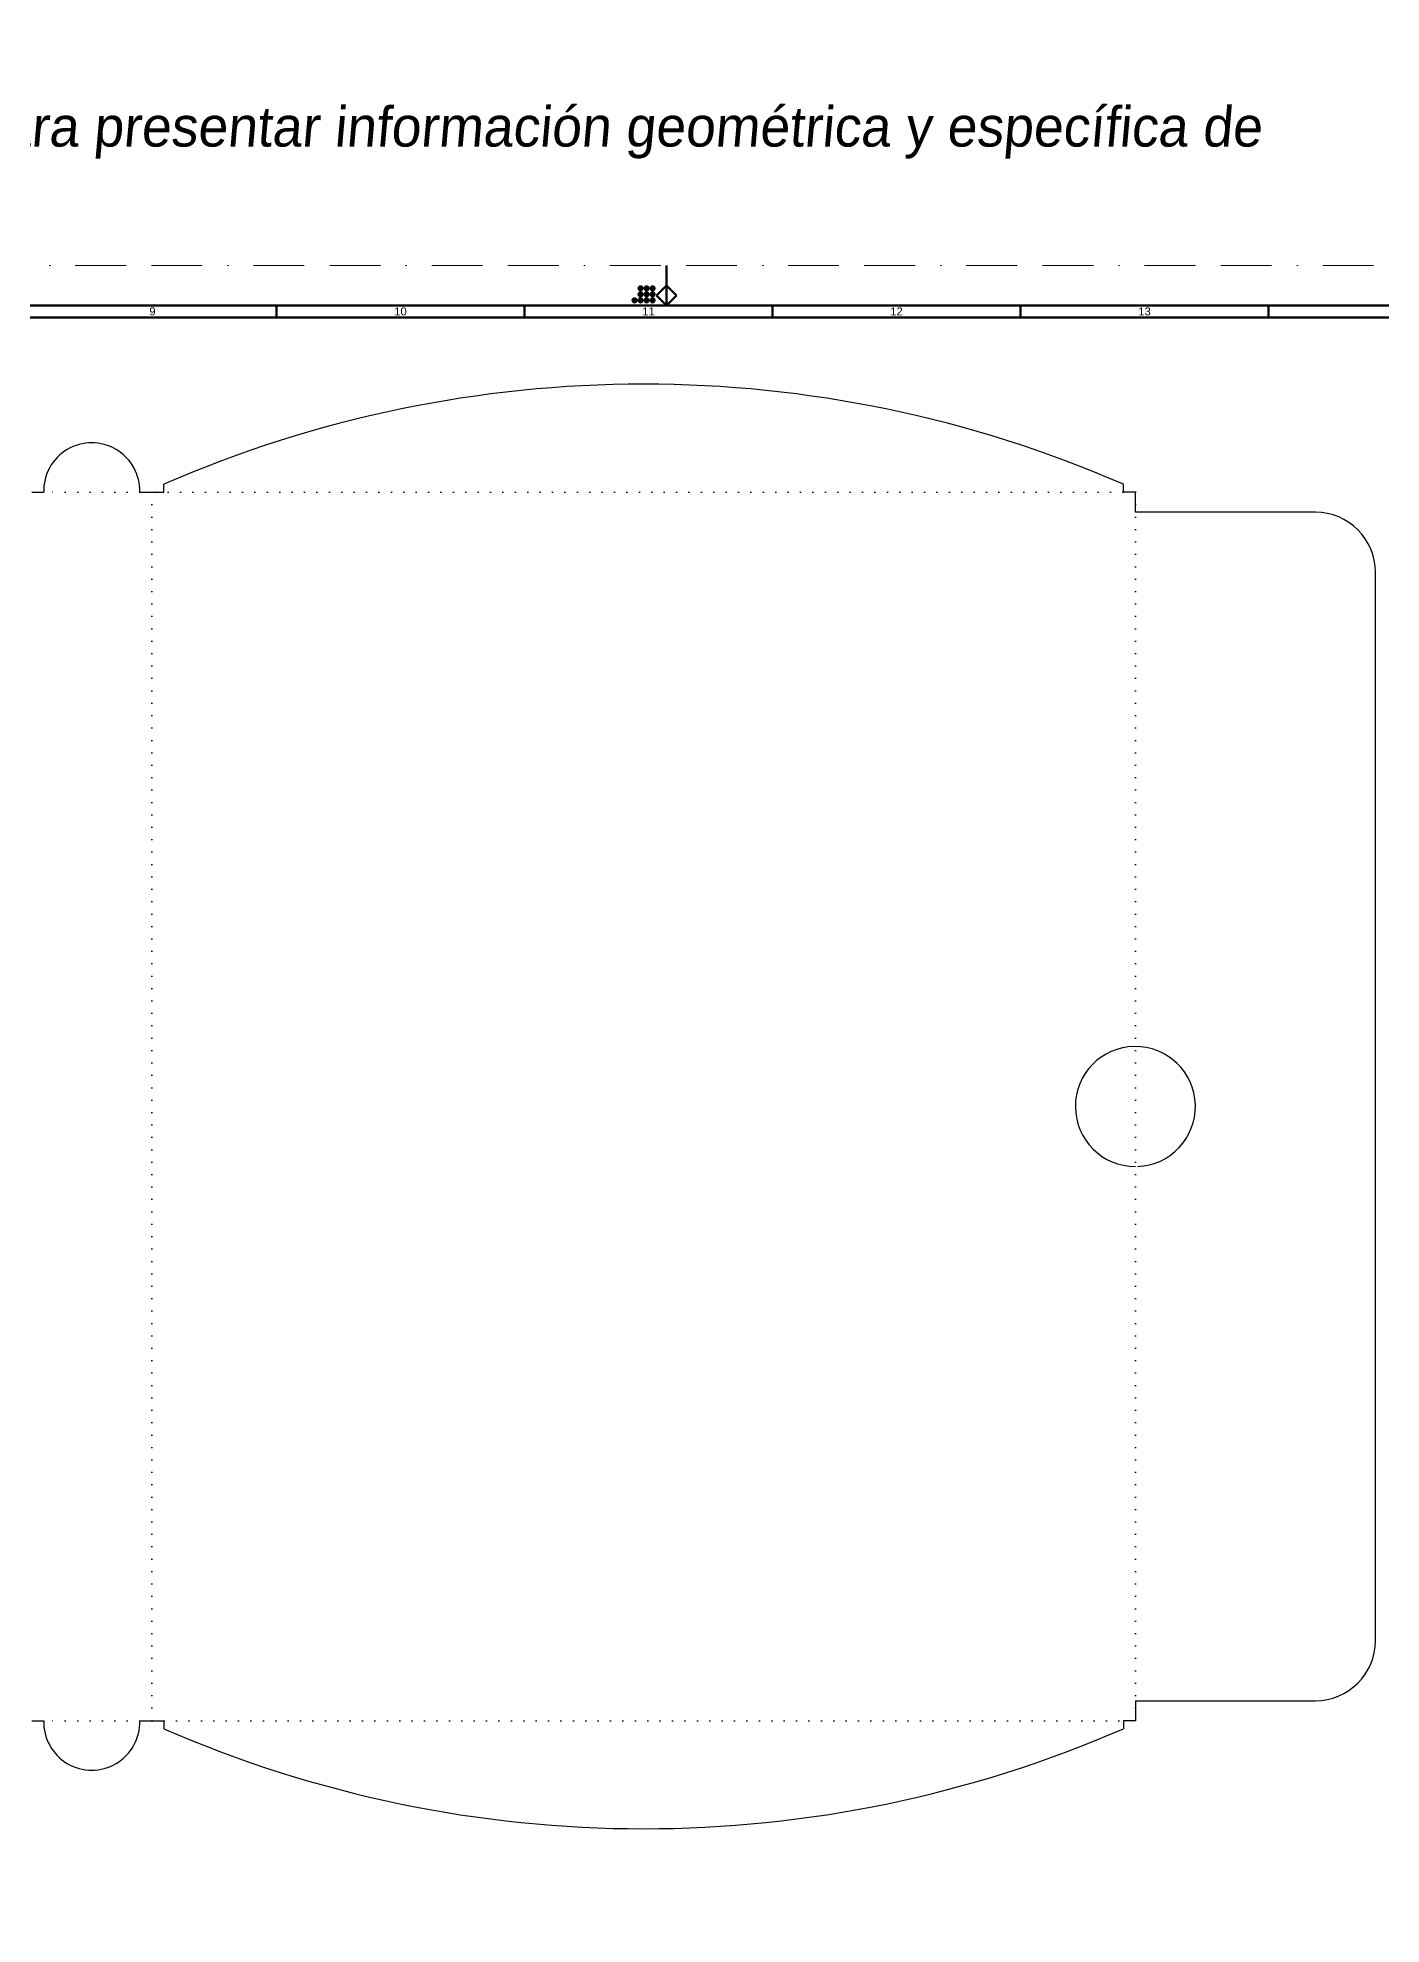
# Paper-space layout 'Dimensiones_cajasXM' of a CAD drawing. Header units: metres. Extents: x -968 to 2373, y -423 to 894.
# Drawn here: x 505.3 to 841.2, y 422.9 to 894.4 of the extents above; entities that cross this region are included whole.
import ezdxf
from ezdxf.enums import TextEntityAlignment as Align

# ---------------------------------------------------------------- set-up
doc = ezdxf.new("R2010")
doc.units = ezdxf.units.M
doc.linetypes.add('ACAD_ISO07W100', pattern=[3, 0, -3])
doc.linetypes.add('BORDER', pattern=[44.45, 12.7, -6.35, 12.7, -6.35, 0, -6.35])
doc.layers.add('G-Title_layouts', color=7, linetype='Continuous', lineweight=50, true_color=0x323232)
doc.styles.add('CTDi Legend', font='stylu.ttf', dxfattribs={"oblique": 5})
doc.styles.add('T1-100', font='Arial.ttf', dxfattribs={"height": 2})

# ---------------------------------------------------------------- blocks, each defined once
blk = doc.blocks.new('CTDi_A0X')
at = {"layer": 'G-Title_layouts'}
h = blk.add_hatch(color=256, dxfattribs=at)
h.dxf.hatch_style = 1
h.paths.add_polyline_path([(659, 835.75, 1), (659, 834.75, 1)])
h = blk.add_hatch(color=256, dxfattribs=at)
h.dxf.hatch_style = 1
h.paths.add_polyline_path([(660.5, 835.75, 1), (660.5, 834.75, 1)])
h = blk.add_hatch(color=256, dxfattribs=at)
h.dxf.hatch_style = 1
h.paths.add_polyline_path([(662, 835.75, 1), (662, 834.75, 1)])
h = blk.add_hatch(color=256, dxfattribs=at)
h.dxf.hatch_style = 1
h.paths.add_polyline_path([(657.5, 832.75, 1), (657.5, 831.75, 1)])
h = blk.add_hatch(color=256, dxfattribs=at)
h.dxf.hatch_style = 1
h.paths.add_polyline_path([(659, 834.25, 1), (659, 833.25, 1)])
h = blk.add_hatch(color=256, dxfattribs=at)
h.dxf.hatch_style = 1
h.paths.add_polyline_path([(658.5, 832.25, 1), (659.5, 832.25, 1)])
h = blk.add_hatch(color=256, dxfattribs=at)
h.dxf.hatch_style = 1
h.paths.add_polyline_path([(660.5, 834.25, 1), (660.5, 833.25, 1)])
h = blk.add_hatch(color=256, dxfattribs=at)
h.dxf.hatch_style = 1
h.paths.add_polyline_path([(660.5, 832.75, 1), (660.5, 831.75, 1)])
h = blk.add_hatch(color=256, dxfattribs=at)
h.dxf.hatch_style = 1
h.paths.add_polyline_path([(662, 834.25, 1), (662, 833.25, 1)])
h = blk.add_hatch(color=256, dxfattribs=at)
h.dxf.hatch_style = 1
h.paths.add_polyline_path([(661.5, 832.25, 1), (662.5, 832.25, 1)])
for p, q in [((665.5, 841), (665.5, 831)), ((663, 833.5), (665.5, 836)), ((665.5, 836), (668, 833.5)), ((568, 831), (568, 828)), ((630, 831), (630, 828)), ((663, 833.5), (665.5, 831)), ((668, 833.5), (665.5, 831)), ((692, 831), (692, 828)), ((754, 831), (754, 828)), ((816, 831), (816, 828))]:
    blk.add_line(p, q, dxfattribs=at)
at = {"layer": 'G-Title_layouts', "color": 254, "linetype": 'BORDER', "lineweight": 15}
blk.add_lwpolyline([(2376, 0), (2376, 841), (0, 841), (0, 0)], close=True, dxfattribs=at)
at = {"layer": 'G-Title_layouts'}
for points in [[(2366, 10), (10, 10), (10, 831), (2366, 831)], [(13, 828), (2363, 828), (2363, 13), (13, 13)]]:
    blk.add_lwpolyline(points, close=True, dxfattribs=at)
for centre in [(659, 835.25), (660.5, 835.25), (662, 835.25), (657.5, 832.25), (659, 833.75), (659, 832.25), (660.5, 833.75), (660.5, 832.25), (662, 833.75), (662, 832.25)]:
    blk.add_circle(centre, 0.5, dxfattribs=at)
at = {"layer": 'G-Title_layouts', "style": 'T1-100'}
for s, p in [('9', (537, 829.5)), ('10', (599, 829.5)), ('11', (661, 829.5)), ('12', (723, 829.5)), ('13', (785, 829.5))]:
    blk.add_text(s, height=2, dxfattribs=at).set_placement(p, align=Align.MIDDLE_CENTER)
at = {"layer": 'G-Title_layouts', "insert": (10, 851), "char_height": 10, "attachment_point": 7, "style": 'CTDi Legend'}
blk.add_mtext_dynamic_manual_height_columns('A0X horizontal formato de papel.\\P– Usar este formato paracrear dibujos, diseños y planos de obra. Se recomienda para presentar información geométrica y específica de trabajo en obra.', width=841, gutter_width=50, heights=[0], dxfattribs=at)

psp = doc.layouts.new('Dimensiones_cajasXM')

# ---------------------------------------------------------------- linework, layer by layer
at = {"layer": 'G-Title_layouts', "color": 92, "linetype": 'Continuous', "lineweight": 25, "ltscale": 0.25}
for p, q in [((536.8104, 780.8104), (536.8104, 782.803)), ((776.7104, 780.8104), (776.7104, 782.803)), ((503.8104, 780.8104), (506.8104, 780.8104)), ((530.8104, 780.8104), (536.8104, 780.8104)), ((779.7104, 780.8104), (776.7104, 780.8104)), ((779.7104, 775.8104), (779.7104, 780.8104)), ((779.7104, 478.8104), (779.7104, 473.8104)), ((503.8104, 473.8104), (506.8104, 473.8104)), ((530.8104, 473.8104), (536.8104, 473.8104)), ((536.8104, 473.8104), (536.8104, 471.8178)), ((776.7104, 473.8104), (776.7104, 471.8178)), ((779.7104, 473.8104), (776.7104, 473.8104))]:
    psp.add_line(p, q, dxfattribs=at)
at = {"layer": 'G-Title_layouts', "color": 252, "linetype": 'ACAD_ISO07W100', "lineweight": 25}
for p, q in [((530.8104, 780.8104), (506.8104, 780.8104)), ((779.7104, 780.8104), (533.8104, 780.8104)), ((533.8104, 780.8104), (533.8104, 473.8104)), ((779.7104, 780.8104), (779.7104, 473.8104)), ((530.8104, 473.8104), (506.8104, 473.8104)), ((533.8104, 473.8104), (779.7104, 473.8104))]:
    psp.add_line(p, q, dxfattribs=at)
at = {"layer": 'G-Title_layouts', "color": 92, "linetype": 'Continuous', "lineweight": 25}
for p, q in [((824.7104, 775.8104), (779.7104, 775.8104)), ((839.7104, 493.8104), (839.7104, 760.8104)), ((779.7104, 478.8104), (824.7104, 478.8104))]:
    psp.add_line(p, q, dxfattribs=at)
for centre, start, end in [((656.7604, 507.6319), 66.447104, 113.552896), ((656.7604, 746.9889), 246.447104, 293.552896)]:
    psp.add_arc(centre, 300.1785, start, end, dxfattribs=at)
at = {"layer": 'G-Title_layouts', "color": 92, "linetype": 'Continuous', "lineweight": 25, "ltscale": 0.25}
for centre, radius, start, end in [((518.8104, 781.1638), 12.0052, 358.313195, 181.686805), ((824.7104, 760.8104), 15, 0, 90), ((779.7104, 627.3104), 15, 271.914361, 270), ((824.7104, 493.8104), 15, 270, 0), ((518.8104, 473.457), 12.0052, 178.313195, 1.686805)]:
    psp.add_arc(centre, radius, start, end, dxfattribs=at)

# ---------------------------------------------------------------- block references
at = {"layer": 'G-Title_layouts'}
psp.add_blockref('CTDi_A0X', (-2.9989, -3.4907), dxfattribs=at)

doc.saveas('drawing.dxf')
